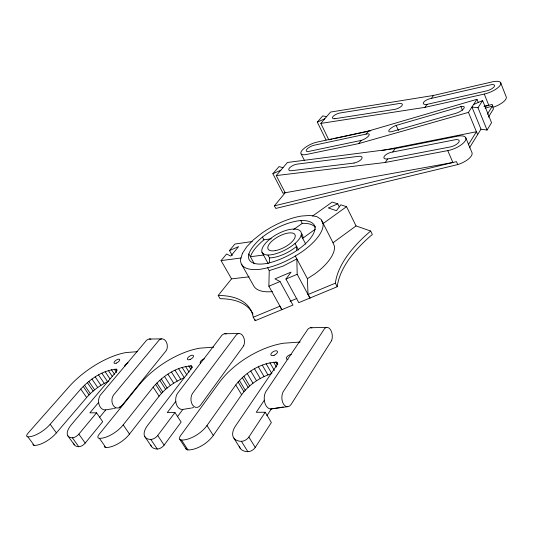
<?xml version="1.0" encoding="UTF-8"?>
<svg xmlns="http://www.w3.org/2000/svg" width="533" height="533" viewBox="0 0 533 533"><rect width="100%" height="100%" fill="white"/><g stroke="black" fill="none" stroke-linecap="round" stroke-linejoin="round"><path stroke-width="0.8" d="M281.897 309.64L268.879 286.214L269.225 270.624L267.626 267.719M269.398 262.822L269.505 257.892L267.946 255.041A22.133 8.928 -28.2 0 1 261.969 252.209A23.432 9.467 -28.2 0 1 275.494 235.133A22.133 8.928 -28.2 0 1 287.587 229.936A23.419 9.454 -28.3 0 1 301.165 235.439L305.735 244.147M248.851 253.948L248.591 254.954A36.904 14.897 -28.2 0 0 265.787 263.602L267.739 263.229A41.101 16.516 -28.2 0 0 295.209 251.556L296.941 250.423A36.904 14.897 -28.2 0 0 314.89 226.692L314.603 225.772A41.347 16.716 -28.3 0 0 300.792 220.569L299.326 220.689A36.904 14.897 -28.2 0 0 264.121 235.793L262.456 237.085A41.407 16.77 -28.1 0 0 249.344 252.649L248.851 253.948L254.354 263.835M487.062 130.059L477.994 107.746L471.938 107.033L480.986 129.166L487.062 130.059L491.539 122.703L482.618 100.55L473.577 104.515M469.446 147.848L480.986 129.166M488.401 117.16L493.451 108.992L492.332 106.18L485.123 108.119M468.227 144.929L476.429 131.744L381.775 150.579M487.262 114.328L492.332 106.18M477.994 107.746L482.618 100.55M239.264 446.208A21.42 11.693 -33.3 0 0 247.872 451.691A6.03 3.311 -33.8 0 0 255.254 447.454L271.364 422.536L265.221 412.256L256.26 412.282L264.355 400.176M476.982 99.291L368.523 131.011L316.829 142.164A11.959 4.031 -26.7 0 0 302.084 150.339A11.959 4.031 -26.7 0 0 306.542 154.443L358.742 143.597L468.454 112.383L476.982 99.291L478.221 102.349M266.88 415.68L271.344 408.871L280.185 407.532M300.179 342.039L283.569 343.219A59.636 30.301 -31.5 0 0 219.296 382.514L180.414 435.887A5.816 2.918 -34.9 0 0 181.506 440.071A20.674 10.314 -34.4 0 0 199.735 432.869L201.434 431.497A20.674 10.314 -34.4 0 0 206.984 425.527L235.759 384.959C245.44 372.4 260.63 362.8 276.647 362.16L277.4 362.82L277.027 364.952L235.679 425.747A21.547 11.519 -33.1 0 0 232.868 431.91L232.661 433.342A21.547 11.519 -33.1 0 0 241.429 441.324A6.063 3.265 -33.6 0 0 248.858 437.06L265.221 412.256M185.95 448.639A5.783 2.965 -35.1 0 0 187.969 449.932A20.554 10.473 -34.6 0 0 206.118 442.81L207.803 441.437A20.554 10.473 -34.6 0 0 213.293 435.454L241.656 394.706C249.004 384.573 259.991 377.364 271.823 373.553L266.14 363.779M465.729 137.667L471.925 152.485A14.158 5.63 -23.1 0 1 457.714 164.584L275.774 208.436L274.402 205.845L285.188 192.753L276.241 175.577L385.179 162.478L387.718 158.947L450.285 146.948A7.129 2.732 -23.3 0 0 458.846 142.158A7.129 2.732 -23.3 0 0 454.902 139.793L392.734 151.992A6.749 2.738 -21.5 0 0 384.773 155.736A6.749 2.738 -21.5 0 0 386.278 159.021L387.718 158.947M392.734 151.992L395.206 148.567L457.001 136.301A14.271 5.463 -23.3 0 1 465.116 140.985A14.271 5.463 -23.3 0 1 447.767 150.612L385.179 162.478M424.908 107.366L427.08 104.348L486.429 90.943A6.649 2.292 -22.6 0 0 494.298 86.553A6.649 2.292 -22.6 0 0 490.353 84.86L431.37 98.398L433.489 95.46L492.126 81.902A13.305 4.59 -22.6 0 1 500.227 85.24A13.305 4.59 -22.6 0 1 484.27 94.061L424.908 107.366L320.833 123.409L328.808 139.813L332.039 139.113M339.274 206.831L337.795 203.859L328.295 207.957L336.45 210.688L340.787 204.825L346.543 206.671L356.051 225.919L370.682 231.042L372.354 234.473A122.97 58.69 -23.4 0 0 337.229 286.734L298.793 302.651L285.941 279.052L291.065 272.116L274.948 278.899L280.032 281.531L292.943 305.069L255.207 320.693L253.235 317.255A117.047 51.015 -33.4 0 0 218.204 295.469L231.535 278.866L249.138 276.827M150.772 445.075A20.121 9.874 -35.2 0 0 157.268 449.033A5.663 2.792 -35.7 0 0 164.137 445.115L181.133 422.083L174.951 412.555L167.269 412.582L175.797 401.356M177.416 416.726L182.866 409.411L191.347 408.058M178.608 368.656L184.331 377.73C174.604 381.721 165.683 387.971 159.081 396.199L129.506 434.082A19.408 8.894 -35.9 0 1 124.029 439.632L122.41 440.904A19.408 8.894 -35.9 0 1 105.867 447.52L99.431 438.359A19.508 8.755 -35.7 0 0 116.041 431.67L117.673 430.404A19.508 8.755 -35.7 0 0 123.203 424.861L153.171 387.138C162.738 376.005 176.45 366.684 191.387 365.918L191.947 366.537L191.34 368.53L147.861 425.061A20.234 9.721 -35 0 0 144.663 430.757L144.303 432.076A20.234 9.721 -35 0 0 150.806 439.432A5.696 2.745 -35.4 0 0 157.715 435.494L174.951 412.555M358.742 143.597L361.221 140.406A6.256 1.952 -28.8 0 0 368.336 136.228A6.256 1.952 -28.8 0 0 367.33 133.843L314.157 145.223A5.976 2.012 -26.7 0 0 306.835 149.3A5.976 2.012 -26.7 0 0 309.013 151.359L361.221 140.406M366.111 134.116L368.523 131.011M121.504 406.026L166.469 350.308A7.302 5.243 88.3 0 0 165.277 340.447A7.302 5.243 88.3 0 0 158.154 341.24L113.382 395.246A7.808 5.83 -86.8 0 0 113.549 405.88A7.808 5.83 -86.8 0 0 121.504 406.026L119.265 407.165M73.621 443.07A19.035 8.401 -36.2 0 0 78.791 446.727A5.357 2.372 -36.6 0 0 85.213 443.083L102.702 421.69L96.553 412.822L89.897 412.848L98.672 402.382M99.618 417.319L105.747 409.884L113.269 408.624M108.899 381.095C100.451 384.926 92.755 390.522 86.639 397.511L56.398 432.889A18.422 7.622 -36.5 0 1 50.988 438.059L49.429 439.239A18.422 7.622 -36.5 0 1 34.245 445.415L27.896 436.867A18.508 7.489 -36.3 0 0 43.133 430.631L44.705 429.445A18.508 7.489 -36.3 0 0 50.169 424.288L80.769 389.05C90.137 379.076 102.662 370.102 116.62 369.209L117.027 369.795L116.254 371.668L71.562 424.455A19.128 8.268 -35.9 0 0 68.104 429.751L67.631 430.984A19.128 8.268 -35.9 0 0 72.381 437.793A5.383 2.332 -36.3 0 0 78.837 434.135L96.553 412.822M231.535 278.866L221.075 260.624L226.625 253.968L230.756 256.1L238.597 246.612L229.483 250.537L232.295 255.507M229.483 250.537L234.893 244.047L252.176 241.542M276.241 175.577L287.447 162.465L395.206 148.567M320.833 123.409L330.533 112.063L433.489 95.46M285.235 192.386L283.083 193.332L272.856 173.751L279.032 166.589L282.97 167.702M326.069 140.092L317.322 122.144L322.665 115.941L326.656 116.6M370.682 231.042A123.216 58.324 -23.5 0 0 335.377 283.176L308.027 294.522L307.388 278.679L314.93 273.815A45.285 19.361 -28.2 0 0 334.477 246.246L333.018 242.768L356.051 225.919M315.409 229.123L302.671 238.311A23.385 9.514 -28.3 0 0 301.845 233.894M346.543 206.671L323.198 223.507L322.712 222.341M293.683 229.456L302.251 223.367A41.288 16.816 -28.3 0 1 314.943 226.931M312.624 215.992L332.212 202.067L337.795 203.859M317.322 122.144L324.79 118.786M272.856 173.751L280.811 170.227M268.879 286.214L280.032 281.531M285.941 279.052L297.181 274.328L296.854 258.931L282.996 266.14L269.225 270.624M290.065 301.285L296.908 298.447M253.235 317.255L279.965 306.169M396.159 125.408L460.952 106.587A6.849 2.232 -26.7 0 1 463.75 108.552A6.849 2.232 -26.7 0 1 455.882 113.289L392.101 131.558A6.443 2.045 -28.1 0 1 389.09 130.085A6.443 2.045 -28.1 0 1 396.159 125.402L398.491 130.585M484.77 106.407L492.146 104.408L493.265 107.213A13.212 4.737 -22.4 0 0 506.07 96.553L500.58 82.515M274.402 205.845L456.448 161.626L457.714 164.584M114.022 408.445L115.521 408.078M192.093 407.885L193.579 407.538M281.744 407.239L283.25 406.899M333.651 138.767L370.835 130.752M483.937 106.367L488.788 105.321L484.27 94.061M285.188 192.753L452.877 162.498L447.767 150.612M311.965 327.875A9.667 5.763 86.3 0 0 306.808 330.8L265.72 391.848A10.413 6.509 89.6 0 0 264.235 399.177L264.555 401.762A10.413 6.509 89.6 0 0 270.817 408.964L271.344 408.871M182.866 409.411L182.326 409.497A9.667 6.722 -88.6 0 1 175.97 402.821L175.683 400.423A9.667 6.722 -88.6 0 1 177.329 393.627L220.862 336.636A9.014 6.003 87.3 0 1 226.278 333.865M263.315 253.915A23.399 9.521 -28.2 0 0 263.515 255.027L250.403 256.733L250.89 255.434A41.347 16.869 -28.1 0 1 263.955 239.837L271.29 238.757M105.747 409.884L105.194 409.964A9.014 6.809 -86.3 0 1 98.832 403.748L98.565 401.516A9.014 6.809 -86.3 0 1 100.317 395.173L145.322 341.76A8.435 6.136 88.5 0 1 150.899 339.135M270.817 408.964L287.474 406.732M221.075 260.624L241.096 257.972M334.864 118.712L395.026 109.332A6.129 2.239 -21.3 0 0 402.055 105.494A6.129 2.239 -21.3 0 0 398.824 103.589L340.254 112.936A5.843 2.072 -22.7 0 0 333.132 116.381A5.843 2.072 -22.7 0 0 334.864 118.719M427.08 104.348L425.714 104.475A6.296 2.325 -20.5 0 1 424.008 101.85A6.296 2.325 -20.5 0 1 431.37 98.398M137.321 351.687L126.254 352.52A53.087 22.213 -34.6 0 0 68.937 386.851L27.963 433.262A5.21 2.112 -36.6 0 0 27.896 436.867M213.846 347.156L199.888 348.162A56.065 25.864 -33.4 0 0 139.266 384.819L98.998 434.482A5.49 2.472 -36.1 0 0 99.431 438.359M310.519 327.735L326.722 327.409M224.773 333.745L238.791 333.518M149.36 339.035L161.592 338.881M50.169 424.288L56.398 432.889M67.898 435.887L74.28 444.755M72.381 437.793L78.791 446.727M78.837 434.135L85.213 443.083M80.769 389.05L86.639 397.511M84.52 385.152L90.35 393.601M83.201 386.438L89.038 394.893M87.345 382.627L93.148 391.075M88.844 381.408L94.634 389.85M91.962 379.07L97.726 387.511M123.203 424.861L129.506 434.082M95.207 376.904L100.957 385.346M98.525 374.939L104.255 383.387M144.756 436.527L151.185 446.048M101.87 373.213L107.586 381.675M150.806 439.432L157.268 449.033M105.174 371.754L109.998 378.916M108.392 370.582L112.336 376.451M157.715 435.494L164.137 445.115M111.464 369.722L114.528 374.299M116.054 369.049L116.934 370.362M114.348 369.182L116.534 372.46M181.506 440.071L187.969 449.932M179.868 439.478L186.323 449.319M153.171 387.138L159.081 396.199M156.895 382.974L162.758 392.022M155.569 384.353L161.452 393.401M161.299 378.976L167.122 388.017M159.767 380.282L165.603 389.323M164.53 376.485L170.327 385.519M167.928 374.166L173.711 383.207M206.984 425.527L213.293 435.454M171.446 372.067L177.209 381.115M175.024 370.222L180.767 379.283M182.126 367.404L186.963 375.092M185.531 366.477L189.042 372.081M191.387 365.918L192.26 367.324M190.707 365.751L192.027 367.857M188.762 365.898L190.954 369.409M233.9 438.159L240.316 448.44M241.429 441.324L247.872 451.691M248.858 437.06L255.254 447.454M235.759 384.959L241.656 394.706M238.098 381.968L243.961 391.702M239.41 380.495L245.26 390.223M243.867 376.211L249.677 385.932M242.302 377.611L248.125 387.331M247.212 373.533L252.988 383.254M250.776 371.048L256.533 380.769M254.521 368.796L260.251 378.53M258.365 366.817L264.082 376.558M218.204 295.469L220.082 298.687A116.827 51.341 -33.5 0 1 253.035 314.044M262.263 365.132L267.959 374.892M269.945 362.78L274.395 370.475M275.834 361.987L277.453 364.792M273.602 362.147L276.434 367.064M276.647 362.16L277.86 364.272M241.509 264.221L253.735 285.915A45.285 19.361 -28.2 0 0 272.476 291.584M279.845 306.215L281.777 309.693M261.969 252.209L268.252 263.642M262.456 237.085L263.955 239.837M308.154 294.476L310.039 297.994M297.181 274.328L309.92 298.04M295.289 255.993L307.388 278.679M301.165 235.439A22.133 8.928 -28.2 0 1 295.062 243.474L298.533 250.03M335.377 283.176L337.229 286.734M300.792 220.569L302.251 223.367M314.603 225.772L315.343 227.205M321.739 220.642L333.018 242.768M301.205 154.05L304.543 160.673M460.952 106.587L462.491 110.311M468.454 112.383L477.615 134.629M296.674 250.417L296.595 246.359A23.339 9.474 -28.2 0 1 269.505 257.892M287.993 359.442A3.771 1.892 -30.1 0 1 286.727 357.09A3.771 1.892 -30.1 0 1 291.358 354.452M200.468 363.153A3.538 1.626 -32.3 0 1 200.994 360.888A3.538 1.626 -32.3 0 1 204.346 358.849M105.867 447.52A5.463 2.512 -36.3 0 1 104.268 446.328M254.907 319.274A116.827 51.341 -33.5 0 1 255.207 320.693M295.062 243.474A23.372 9.414 -28.2 0 1 267.946 255.041M124.855 366.637A3.351 1.399 -33.7 0 1 128.047 362.846M34.245 445.415A5.183 2.145 -36.9 0 1 32.986 444.309M242.422 253.315L240.59 259.298A45.805 18.495 -28.2 0 0 260.091 269.285C275.634 266.906 290.105 259.997 302.944 251.103A45.805 18.495 -28.2 0 0 323.111 223.973L321.259 219.483L316.775 216.591L310.033 215.439L301.538 216.038A45.805 18.495 -28.2 0 0 261.756 233.214L253.402 239.843L246.806 246.686L242.422 253.315M331.633 340.574L291.138 404.394A9.034 5.53 89.3 0 1 283.583 404.201A9.034 5.53 89.3 0 1 283.09 391.882L323.584 330.067A8.381 4.884 86.1 0 1 330.207 329.254A8.381 4.884 86.1 0 1 331.633 340.574M243.708 345.757L200.455 405.267A8.381 5.73 -89 0 1 192.633 405.1A8.381 5.73 -89 0 1 192.32 393.68L235.466 336.017A7.802 5.11 87.1 0 1 242.408 335.217A7.802 5.11 87.1 0 1 243.708 345.757M116.354 363.106L115.648 363.346A3.298 1.352 -33.7 0 1 114.688 361.414A3.298 1.352 -33.7 0 1 119.192 359.202L119.532 359.389A3.298 1.352 -33.7 0 1 119.032 361.187A3.298 1.352 -33.7 0 1 116.354 363.106M190.134 359.435L189.362 359.695A3.478 1.559 -32.5 0 1 187.956 357.65A3.478 1.559 -32.5 0 1 192.793 355.284L193.219 355.478A3.478 1.559 -32.5 0 1 192.926 357.39A3.478 1.559 -32.5 0 1 190.134 359.435M274.129 355.251L273.269 355.531A3.698 1.819 -30.4 0 1 271.304 353.366A3.698 1.819 -30.4 0 1 276.527 350.821L277.047 351.027A3.698 1.819 -30.4 0 1 277.02 353.066A3.698 1.819 -30.4 0 1 274.129 355.251M354.039 163.051L291.138 170.753A6.263 2.412 -24 0 1 289.619 167.828A6.263 2.412 -24 0 1 297.301 164.097L358.536 156.336A6.569 2.625 -22.4 0 1 361.687 158.834A6.569 2.625 -22.4 0 1 354.039 163.051M275.608 250.563A15.244 6.149 -28.2 0 0 295.235 235.459A15.244 6.149 -28.2 0 0 273.755 239.584A15.244 6.149 -28.2 0 0 275.608 250.563"/></g></svg>
